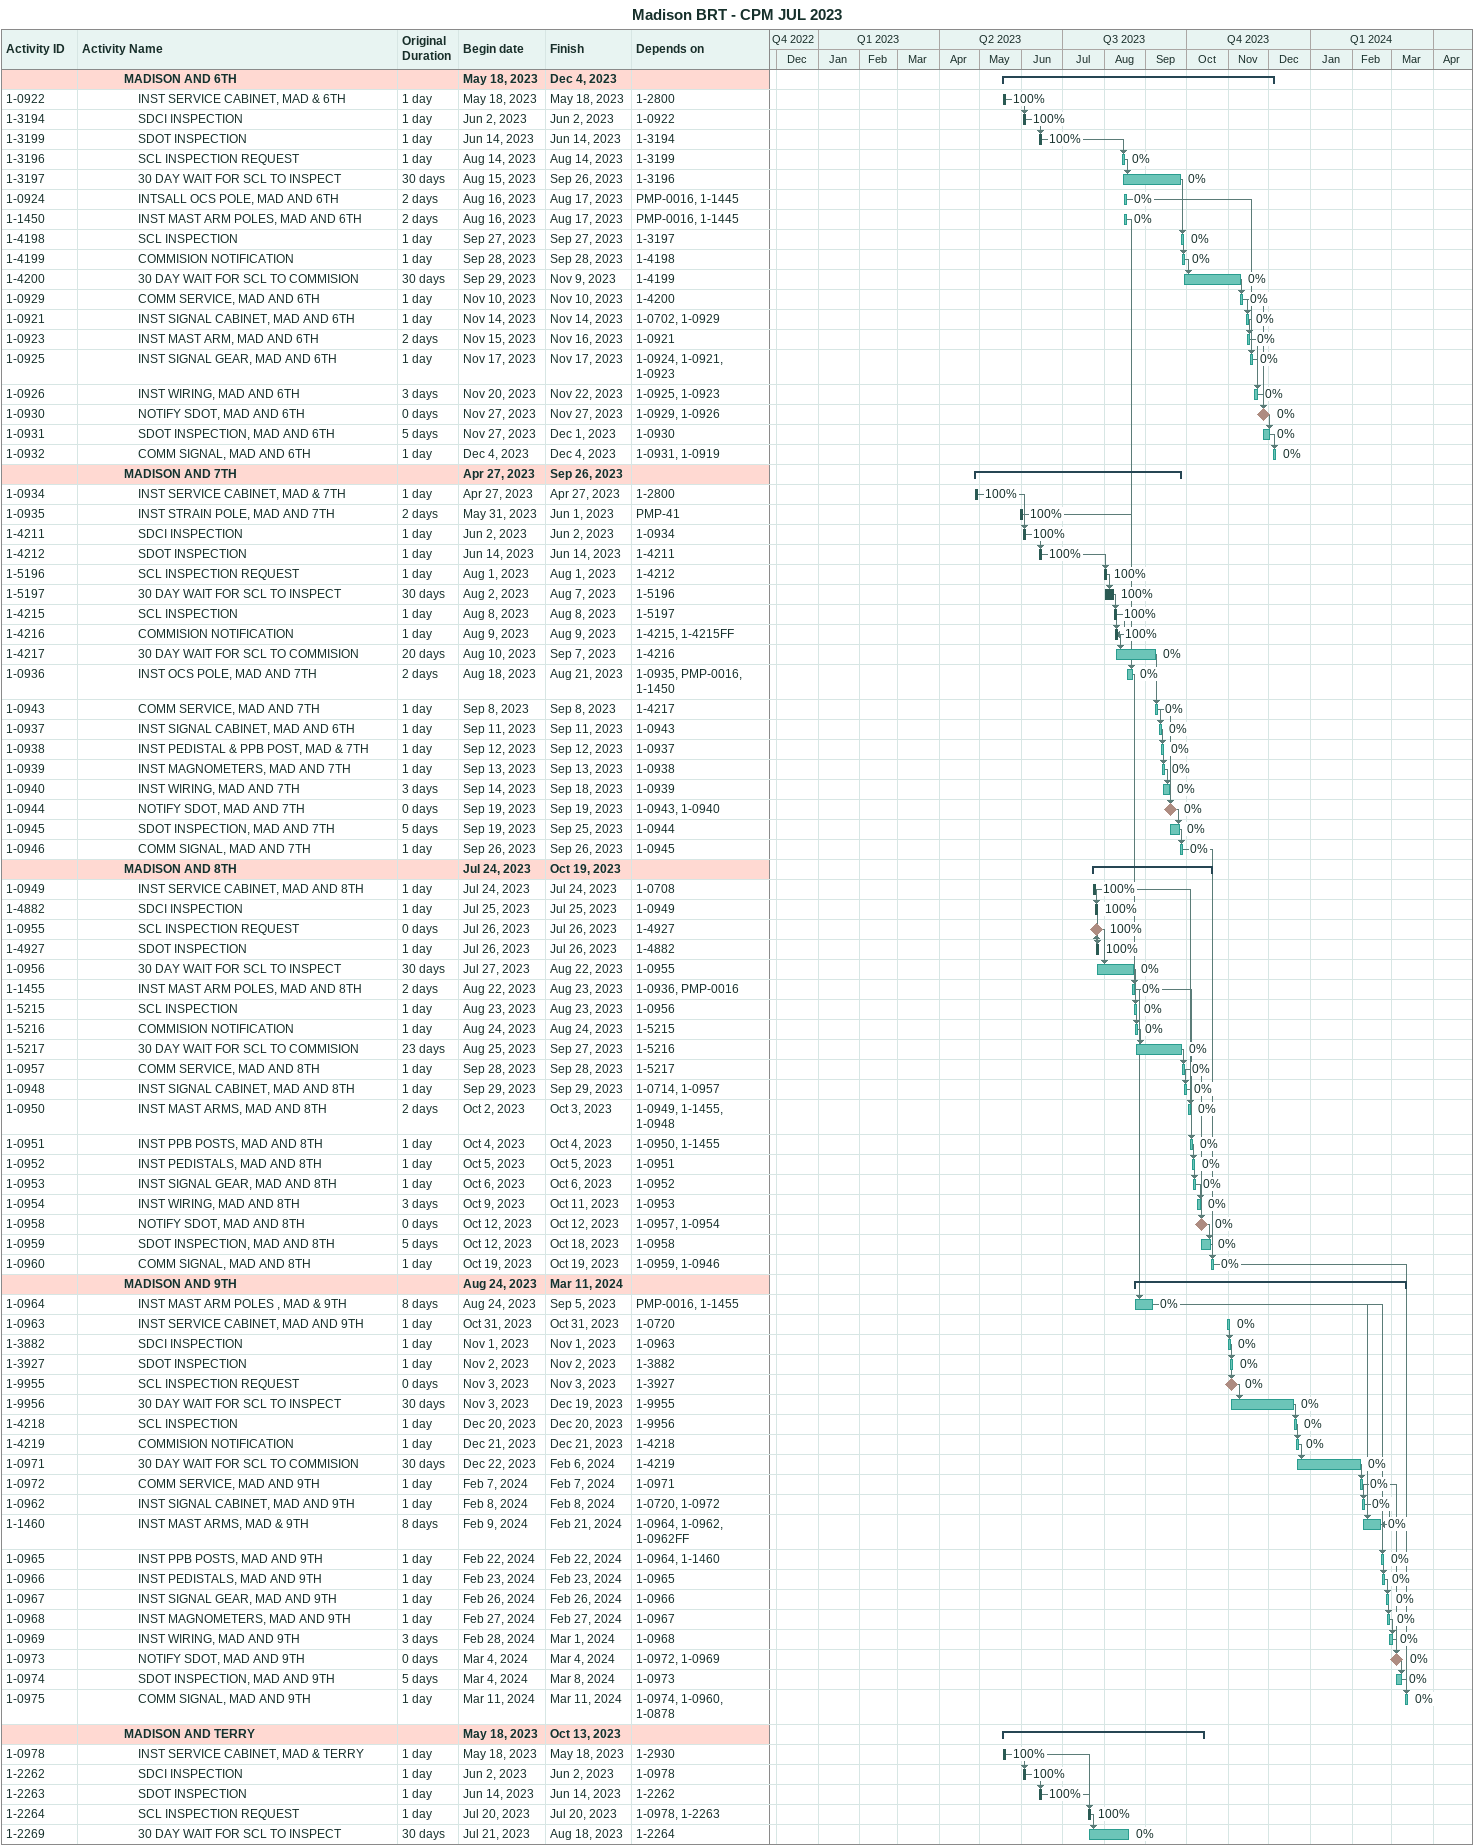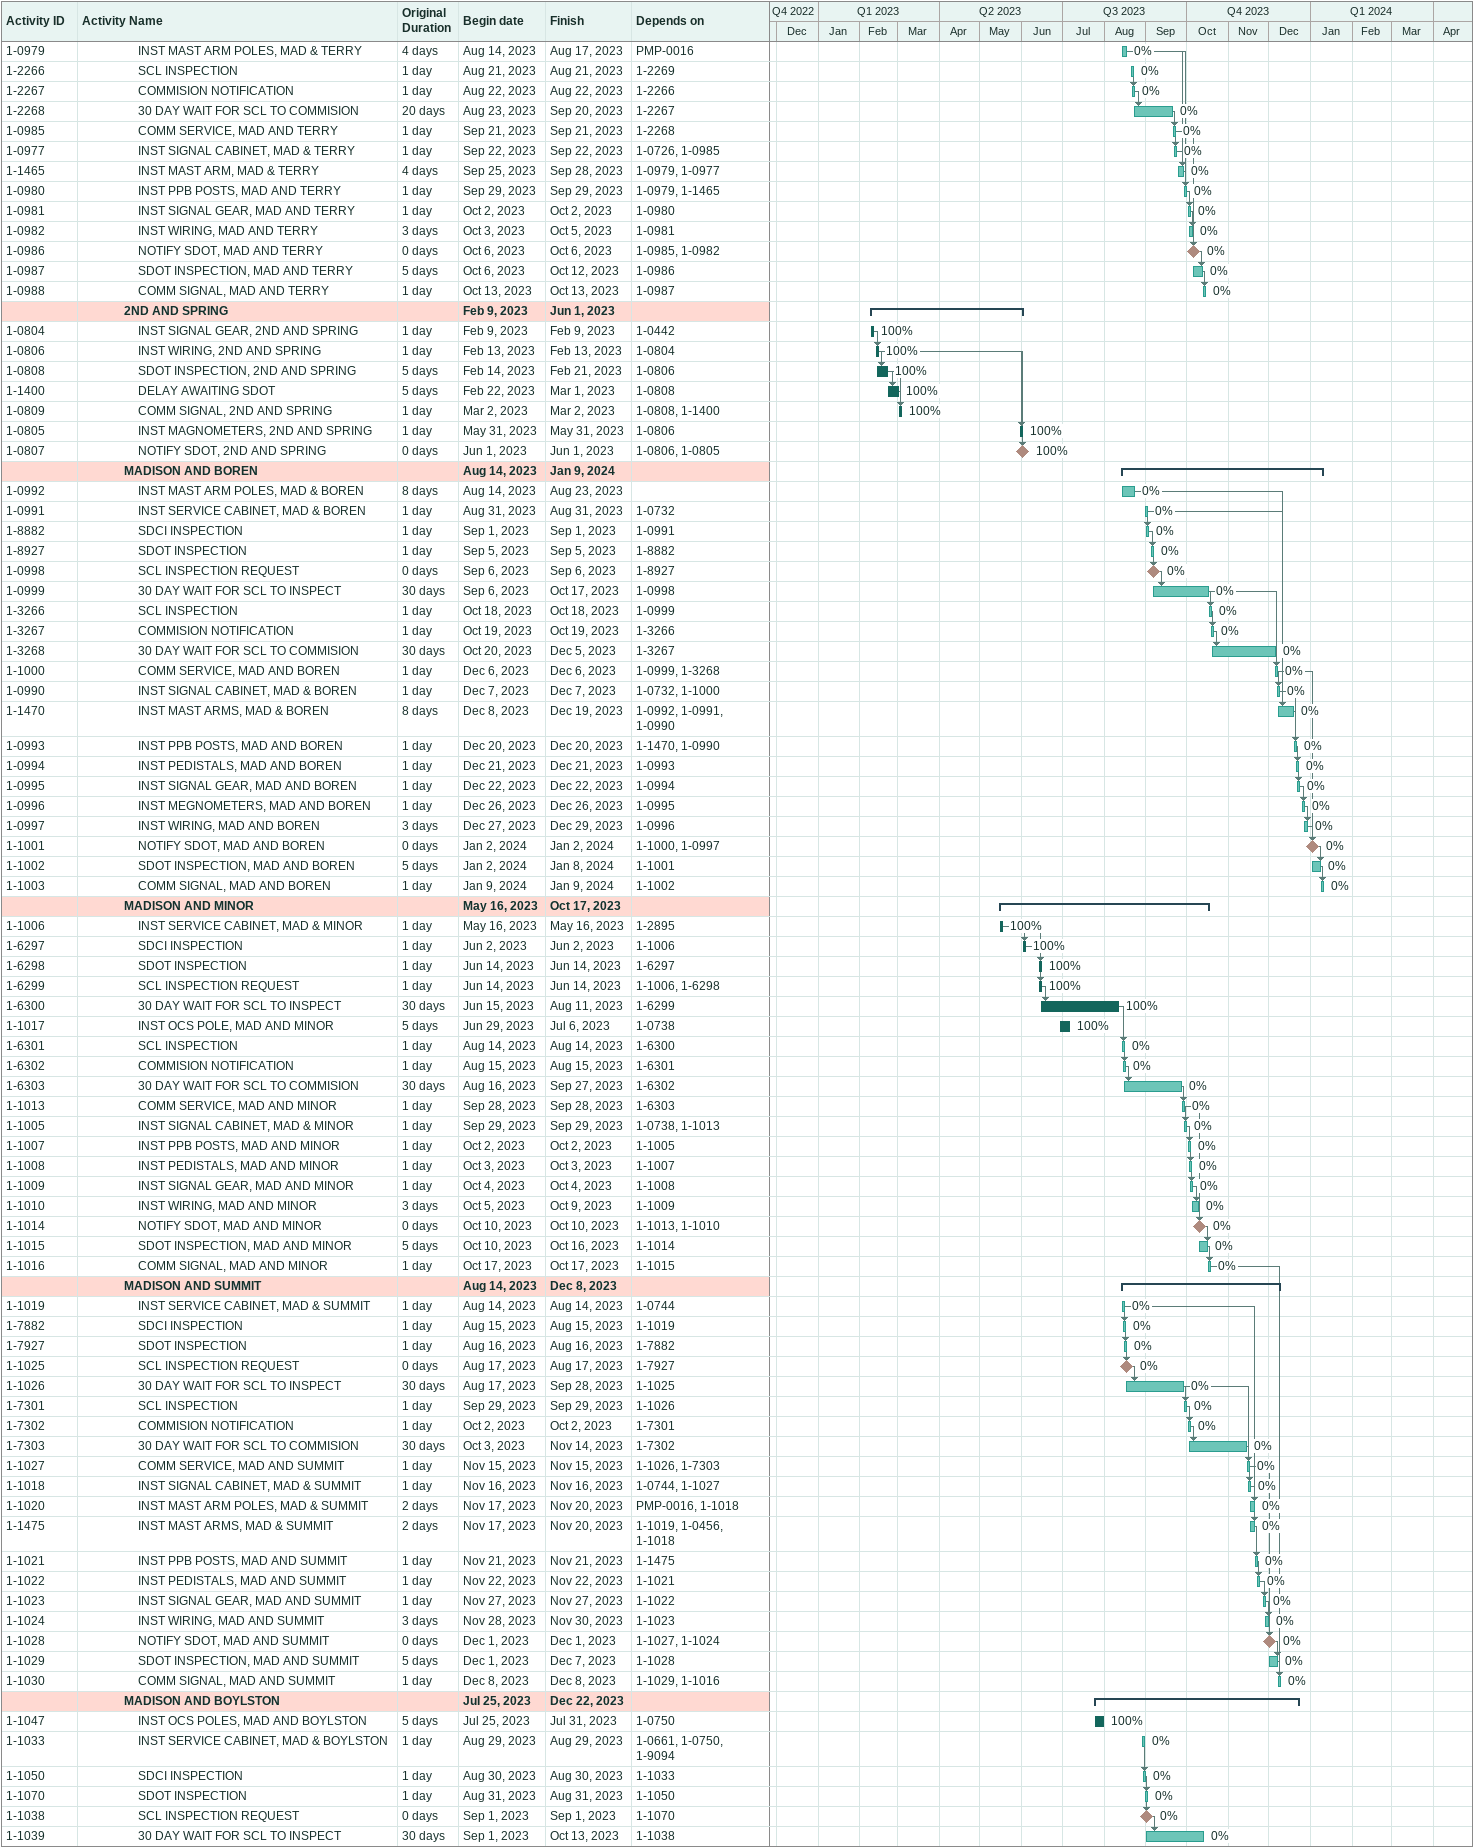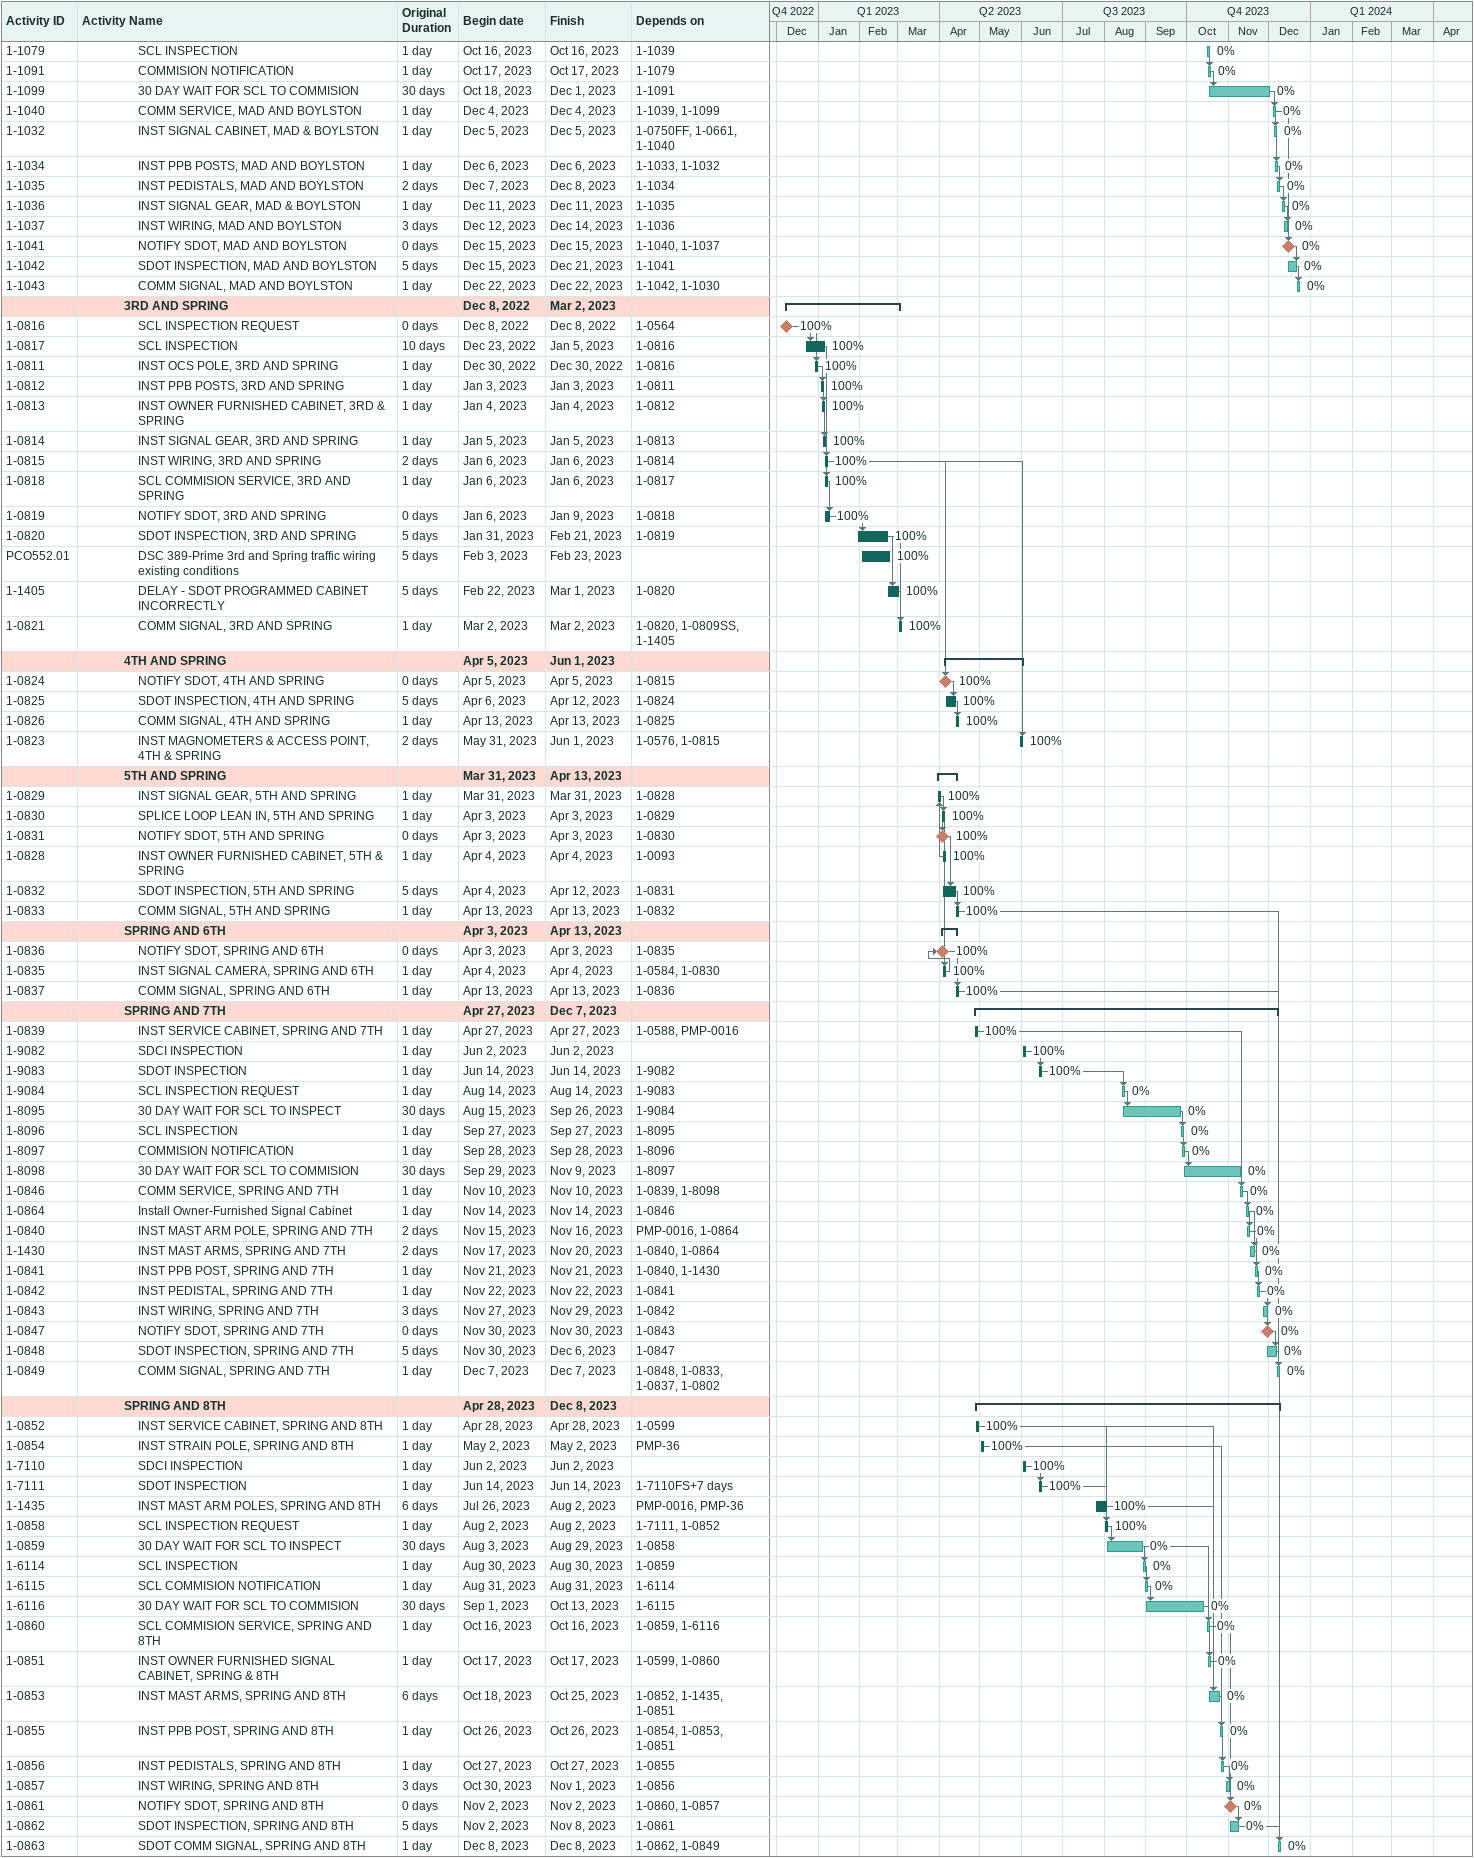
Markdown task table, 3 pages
Madison BRT - CPM JUL 2023

| ID | Level | Task | Original duration | Start | Finish | Predecessors | % complete |
|---|---|---|---|---|---|---|---|
|  | 4 | **MADISON AND 6TH** |  | 2023-05-18 | 2023-12-04 |  |  |
| 1-0922 | 5 | INST SERVICE CABINET, MAD & 6TH | 1d | 2023-05-18 | 2023-05-18 | 1-2800 | 100 |
| 1-3194 | 5 | SDCI INSPECTION | 1d | 2023-06-02 | 2023-06-02 | 1-0922 | 100 |
| 1-3199 | 5 | SDOT INSPECTION | 1d | 2023-06-14 | 2023-06-14 | 1-3194 | 100 |
| 1-3196 | 5 | SCL INSPECTION REQUEST | 1d | 2023-08-14 | 2023-08-14 | 1-3199 | 0 |
| 1-3197 | 5 | 30 DAY WAIT FOR SCL TO INSPECT | 30d | 2023-08-15 | 2023-09-26 | 1-3196 | 0 |
| 1-0924 | 5 | INTSALL OCS POLE, MAD AND 6TH | 2d | 2023-08-16 | 2023-08-17 | PMP-0016, 1-1445 | 0 |
| 1-1450 | 5 | INST MAST ARM POLES, MAD AND 6TH | 2d | 2023-08-16 | 2023-08-17 | PMP-0016, 1-1445 | 0 |
| 1-4198 | 5 | SCL INSPECTION | 1d | 2023-09-27 | 2023-09-27 | 1-3197 | 0 |
| 1-4199 | 5 | COMMISION NOTIFICATION | 1d | 2023-09-28 | 2023-09-28 | 1-4198 | 0 |
| 1-4200 | 5 | 30 DAY WAIT FOR SCL TO COMMISION | 30d | 2023-09-29 | 2023-11-09 | 1-4199 | 0 |
| 1-0929 | 5 | COMM SERVICE, MAD AND 6TH | 1d | 2023-11-10 | 2023-11-10 | 1-4200 | 0 |
| 1-0921 | 5 | INST SIGNAL CABINET, MAD AND 6TH | 1d | 2023-11-14 | 2023-11-14 | 1-0702, 1-0929 | 0 |
| 1-0923 | 5 | INST MAST ARM, MAD AND 6TH | 2d | 2023-11-15 | 2023-11-16 | 1-0921 | 0 |
| 1-0925 | 5 | INST SIGNAL GEAR, MAD AND 6TH | 1d | 2023-11-17 | 2023-11-17 | 1-0924, 1-0921, 1-0923 | 0 |
| 1-0926 | 5 | INST WIRING, MAD AND 6TH | 3d | 2023-11-20 | 2023-11-22 | 1-0925, 1-0923 | 0 |
| 1-0930 | 5 | NOTIFY SDOT, MAD AND 6TH | 0d | 2023-11-27 | 2023-11-27 | 1-0929, 1-0926 | 0 |
| 1-0931 | 5 | SDOT INSPECTION, MAD AND 6TH | 5d | 2023-11-27 | 2023-12-01 | 1-0930 | 0 |
| 1-0932 | 5 | COMM SIGNAL, MAD AND 6TH | 1d | 2023-12-04 | 2023-12-04 | 1-0931, 1-0919 | 0 |
|  | 4 | **MADISON AND 7TH** |  | 2023-04-27 | 2023-09-26 |  |  |
| 1-0934 | 5 | INST SERVICE CABINET, MAD & 7TH | 1d | 2023-04-27 | 2023-04-27 | 1-2800 | 100 |
| 1-0935 | 5 | INST STRAIN POLE, MAD AND 7TH | 2d | 2023-05-31 | 2023-06-01 | PMP-41 | 100 |
| 1-4211 | 5 | SDCI INSPECTION | 1d | 2023-06-02 | 2023-06-02 | 1-0934 | 100 |
| 1-4212 | 5 | SDOT INSPECTION | 1d | 2023-06-14 | 2023-06-14 | 1-4211 | 100 |
| 1-5196 | 5 | SCL INSPECTION REQUEST | 1d | 2023-08-01 | 2023-08-01 | 1-4212 | 100 |
| 1-5197 | 5 | 30 DAY WAIT FOR SCL TO INSPECT | 30d | 2023-08-02 | 2023-08-07 | 1-5196 | 100 |
| 1-4215 | 5 | SCL INSPECTION | 1d | 2023-08-08 | 2023-08-08 | 1-5197 | 100 |
| 1-4216 | 5 | COMMISION NOTIFICATION | 1d | 2023-08-09 | 2023-08-09 | 1-4215, 1-4215FF | 100 |
| 1-4217 | 5 | 30 DAY WAIT FOR SCL TO COMMISION | 20d | 2023-08-10 | 2023-09-07 | 1-4216 | 0 |
| 1-0936 | 5 | INST OCS POLE, MAD AND 7TH | 2d | 2023-08-18 | 2023-08-21 | 1-0935, PMP-0016, 1-1450 | 0 |
| 1-0943 | 5 | COMM SERVICE, MAD AND 7TH | 1d | 2023-09-08 | 2023-09-08 | 1-4217 | 0 |
| 1-0937 | 5 | INST SIGNAL CABINET, MAD AND 6TH | 1d | 2023-09-11 | 2023-09-11 | 1-0943 | 0 |
| 1-0938 | 5 | INST PEDISTAL & PPB POST, MAD & 7TH | 1d | 2023-09-12 | 2023-09-12 | 1-0937 | 0 |
| 1-0939 | 5 | INST MAGNOMETERS, MAD AND 7TH | 1d | 2023-09-13 | 2023-09-13 | 1-0938 | 0 |
| 1-0940 | 5 | INST WIRING, MAD AND 7TH | 3d | 2023-09-14 | 2023-09-18 | 1-0939 | 0 |
| 1-0944 | 5 | NOTIFY SDOT, MAD AND 7TH | 0d | 2023-09-19 | 2023-09-19 | 1-0943, 1-0940 | 0 |
| 1-0945 | 5 | SDOT INSPECTION, MAD AND 7TH | 5d | 2023-09-19 | 2023-09-25 | 1-0944 | 0 |
| 1-0946 | 5 | COMM SIGNAL, MAD AND 7TH | 1d | 2023-09-26 | 2023-09-26 | 1-0945 | 0 |
|  | 4 | **MADISON AND 8TH** |  | 2023-07-24 | 2023-10-19 |  |  |
| 1-0949 | 5 | INST SERVICE CABINET, MAD AND 8TH | 1d | 2023-07-24 | 2023-07-24 | 1-0708 | 100 |
| 1-4882 | 5 | SDCI INSPECTION | 1d | 2023-07-25 | 2023-07-25 | 1-0949 | 100 |
| 1-0955 | 5 | SCL INSPECTION REQUEST | 0d | 2023-07-26 | 2023-07-26 | 1-4927 | 100 |
| 1-4927 | 5 | SDOT INSPECTION | 1d | 2023-07-26 | 2023-07-26 | 1-4882 | 100 |
| 1-0956 | 5 | 30 DAY WAIT FOR SCL TO INSPECT | 30d | 2023-07-27 | 2023-08-22 | 1-0955 | 0 |
| 1-1455 | 5 | INST MAST ARM POLES, MAD AND 8TH | 2d | 2023-08-22 | 2023-08-23 | 1-0936, PMP-0016 | 0 |
| 1-5215 | 5 | SCL INSPECTION | 1d | 2023-08-23 | 2023-08-23 | 1-0956 | 0 |
| 1-5216 | 5 | COMMISION NOTIFICATION | 1d | 2023-08-24 | 2023-08-24 | 1-5215 | 0 |
| 1-5217 | 5 | 30 DAY WAIT FOR SCL TO COMMISION | 23d | 2023-08-25 | 2023-09-27 | 1-5216 | 0 |
| 1-0957 | 5 | COMM SERVICE, MAD AND 8TH | 1d | 2023-09-28 | 2023-09-28 | 1-5217 | 0 |
| 1-0948 | 5 | INST SIGNAL CABINET, MAD AND 8TH | 1d | 2023-09-29 | 2023-09-29 | 1-0714, 1-0957 | 0 |
| 1-0950 | 5 | INST MAST ARMS, MAD AND 8TH | 2d | 2023-10-02 | 2023-10-03 | 1-0949, 1-1455, 1-0948 | 0 |
| 1-0951 | 5 | INST PPB POSTS, MAD AND 8TH | 1d | 2023-10-04 | 2023-10-04 | 1-0950, 1-1455 | 0 |
| 1-0952 | 5 | INST PEDISTALS, MAD AND 8TH | 1d | 2023-10-05 | 2023-10-05 | 1-0951 | 0 |
| 1-0953 | 5 | INST SIGNAL GEAR, MAD AND 8TH | 1d | 2023-10-06 | 2023-10-06 | 1-0952 | 0 |
| 1-0954 | 5 | INST WIRING, MAD AND 8TH | 3d | 2023-10-09 | 2023-10-11 | 1-0953 | 0 |
| 1-0958 | 5 | NOTIFY SDOT, MAD AND 8TH | 0d | 2023-10-12 | 2023-10-12 | 1-0957, 1-0954 | 0 |
| 1-0959 | 5 | SDOT INSPECTION, MAD AND 8TH | 5d | 2023-10-12 | 2023-10-18 | 1-0958 | 0 |
| 1-0960 | 5 | COMM SIGNAL, MAD AND 8TH | 1d | 2023-10-19 | 2023-10-19 | 1-0959, 1-0946 | 0 |
|  | 4 | **MADISON AND 9TH** |  | 2023-08-24 | 2024-03-11 |  |  |
| 1-0964 | 5 | INST MAST ARM POLES , MAD & 9TH | 8d | 2023-08-24 | 2023-09-05 | PMP-0016, 1-1455 | 0 |
| 1-0963 | 5 | INST SERVICE CABINET, MAD AND 9TH | 1d | 2023-10-31 | 2023-10-31 | 1-0720 | 0 |
| 1-3882 | 5 | SDCI INSPECTION | 1d | 2023-11-01 | 2023-11-01 | 1-0963 | 0 |
| 1-3927 | 5 | SDOT INSPECTION | 1d | 2023-11-02 | 2023-11-02 | 1-3882 | 0 |
| 1-9955 | 5 | SCL INSPECTION REQUEST | 0d | 2023-11-03 | 2023-11-03 | 1-3927 | 0 |
| 1-9956 | 5 | 30 DAY WAIT FOR SCL TO INSPECT | 30d | 2023-11-03 | 2023-12-19 | 1-9955 | 0 |
| 1-4218 | 5 | SCL INSPECTION | 1d | 2023-12-20 | 2023-12-20 | 1-9956 | 0 |
| 1-4219 | 5 | COMMISION NOTIFICATION | 1d | 2023-12-21 | 2023-12-21 | 1-4218 | 0 |
| 1-0971 | 5 | 30 DAY WAIT FOR SCL TO COMMISION | 30d | 2023-12-22 | 2024-02-06 | 1-4219 | 0 |
| 1-0972 | 5 | COMM SERVICE, MAD AND 9TH | 1d | 2024-02-07 | 2024-02-07 | 1-0971 | 0 |
| 1-0962 | 5 | INST SIGNAL CABINET, MAD AND 9TH | 1d | 2024-02-08 | 2024-02-08 | 1-0720, 1-0972 | 0 |
| 1-1460 | 5 | INST MAST ARMS, MAD & 9TH | 8d | 2024-02-09 | 2024-02-21 | 1-0964, 1-0962, 1-0962FF | 0 |
| 1-0965 | 5 | INST PPB POSTS, MAD AND 9TH | 1d | 2024-02-22 | 2024-02-22 | 1-0964, 1-1460 | 0 |
| 1-0966 | 5 | INST PEDISTALS, MAD AND 9TH | 1d | 2024-02-23 | 2024-02-23 | 1-0965 | 0 |
| 1-0967 | 5 | INST SIGNAL GEAR, MAD AND 9TH | 1d | 2024-02-26 | 2024-02-26 | 1-0966 | 0 |
| 1-0968 | 5 | INST MAGNOMETERS, MAD AND 9TH | 1d | 2024-02-27 | 2024-02-27 | 1-0967 | 0 |
| 1-0969 | 5 | INST WIRING, MAD AND 9TH | 3d | 2024-02-28 | 2024-03-01 | 1-0968 | 0 |
| 1-0973 | 5 | NOTIFY SDOT, MAD AND 9TH | 0d | 2024-03-04 | 2024-03-04 | 1-0972, 1-0969 | 0 |
| 1-0974 | 5 | SDOT INSPECTION, MAD AND 9TH | 5d | 2024-03-04 | 2024-03-08 | 1-0973 | 0 |
| 1-0975 | 5 | COMM SIGNAL, MAD AND 9TH | 1d | 2024-03-11 | 2024-03-11 | 1-0974, 1-0960, 1-0878 | 0 |
|  | 4 | **MADISON AND TERRY** |  | 2023-05-18 | 2023-10-13 |  |  |
| 1-0978 | 5 | INST SERVICE CABINET, MAD & TERRY | 1d | 2023-05-18 | 2023-05-18 | 1-2930 | 100 |
| 1-2262 | 5 | SDCI INSPECTION | 1d | 2023-06-02 | 2023-06-02 | 1-0978 | 100 |
| 1-2263 | 5 | SDOT INSPECTION | 1d | 2023-06-14 | 2023-06-14 | 1-2262 | 100 |
| 1-2264 | 5 | SCL INSPECTION REQUEST | 1d | 2023-07-20 | 2023-07-20 | 1-0978, 1-2263 | 100 |
| 1-2269 | 5 | 30 DAY WAIT FOR SCL TO INSPECT | 30d | 2023-07-21 | 2023-08-18 | 1-2264 | 0 |
| 1-0979 | 5 | INST MAST ARM POLES, MAD & TERRY | 4d | 2023-08-14 | 2023-08-17 | PMP-0016 | 0 |
| 1-2266 | 5 | SCL INSPECTION | 1d | 2023-08-21 | 2023-08-21 | 1-2269 | 0 |
| 1-2267 | 5 | COMMISION NOTIFICATION | 1d | 2023-08-22 | 2023-08-22 | 1-2266 | 0 |
| 1-2268 | 5 | 30 DAY WAIT FOR SCL TO COMMISION | 20d | 2023-08-23 | 2023-09-20 | 1-2267 | 0 |
| 1-0985 | 5 | COMM SERVICE, MAD AND TERRY | 1d | 2023-09-21 | 2023-09-21 | 1-2268 | 0 |
| 1-0977 | 5 | INST SIGNAL CABINET, MAD & TERRY | 1d | 2023-09-22 | 2023-09-22 | 1-0726, 1-0985 | 0 |
| 1-1465 | 5 | INST MAST ARM, MAD & TERRY | 4d | 2023-09-25 | 2023-09-28 | 1-0979, 1-0977 | 0 |
| 1-0980 | 5 | INST PPB POSTS, MAD AND TERRY | 1d | 2023-09-29 | 2023-09-29 | 1-0979, 1-1465 | 0 |
| 1-0981 | 5 | INST SIGNAL GEAR, MAD AND TERRY | 1d | 2023-10-02 | 2023-10-02 | 1-0980 | 0 |
| 1-0982 | 5 | INST WIRING, MAD AND TERRY | 3d | 2023-10-03 | 2023-10-05 | 1-0981 | 0 |
| 1-0986 | 5 | NOTIFY SDOT, MAD AND TERRY | 0d | 2023-10-06 | 2023-10-06 | 1-0985, 1-0982 | 0 |
| 1-0987 | 5 | SDOT INSPECTION, MAD AND TERRY | 5d | 2023-10-06 | 2023-10-12 | 1-0986 | 0 |
| 1-0988 | 5 | COMM SIGNAL, MAD AND TERRY | 1d | 2023-10-13 | 2023-10-13 | 1-0987 | 0 |
|  | 4 | **2ND AND SPRING** |  | 2023-02-09 | 2023-06-01 |  |  |
| 1-0804 | 5 | INST SIGNAL GEAR, 2ND AND SPRING | 1d | 2023-02-09 | 2023-02-09 | 1-0442 | 100 |
| 1-0806 | 5 | INST WIRING, 2ND AND SPRING | 1d | 2023-02-13 | 2023-02-13 | 1-0804 | 100 |
| 1-0808 | 5 | SDOT INSPECTION, 2ND AND SPRING | 5d | 2023-02-14 | 2023-02-21 | 1-0806 | 100 |
| 1-1400 | 5 | DELAY AWAITING SDOT | 5d | 2023-02-22 | 2023-03-01 | 1-0808 | 100 |
| 1-0809 | 5 | COMM SIGNAL, 2ND AND SPRING | 1d | 2023-03-02 | 2023-03-02 | 1-0808, 1-1400 | 100 |
| 1-0805 | 5 | INST MAGNOMETERS, 2ND AND SPRING | 1d | 2023-05-31 | 2023-05-31 | 1-0806 | 100 |
| 1-0807 | 5 | NOTIFY SDOT, 2ND AND SPRING | 0d | 2023-06-01 | 2023-06-01 | 1-0806, 1-0805 | 100 |
|  | 4 | **MADISON AND BOREN** |  | 2023-08-14 | 2024-01-09 |  |  |
| 1-0992 | 5 | INST MAST ARM POLES, MAD & BOREN | 8d | 2023-08-14 | 2023-08-23 |  | 0 |
| 1-0991 | 5 | INST SERVICE CABINET, MAD & BOREN | 1d | 2023-08-31 | 2023-08-31 | 1-0732 | 0 |
| 1-8882 | 5 | SDCI INSPECTION | 1d | 2023-09-01 | 2023-09-01 | 1-0991 | 0 |
| 1-8927 | 5 | SDOT INSPECTION | 1d | 2023-09-05 | 2023-09-05 | 1-8882 | 0 |
| 1-0998 | 5 | SCL INSPECTION REQUEST | 0d | 2023-09-06 | 2023-09-06 | 1-8927 | 0 |
| 1-0999 | 5 | 30 DAY WAIT FOR SCL TO INSPECT | 30d | 2023-09-06 | 2023-10-17 | 1-0998 | 0 |
| 1-3266 | 5 | SCL INSPECTION | 1d | 2023-10-18 | 2023-10-18 | 1-0999 | 0 |
| 1-3267 | 5 | COMMISION NOTIFICATION | 1d | 2023-10-19 | 2023-10-19 | 1-3266 | 0 |
| 1-3268 | 5 | 30 DAY WAIT FOR SCL TO COMMISION | 30d | 2023-10-20 | 2023-12-05 | 1-3267 | 0 |
| 1-1000 | 5 | COMM SERVICE, MAD AND BOREN | 1d | 2023-12-06 | 2023-12-06 | 1-0999, 1-3268 | 0 |
| 1-0990 | 5 | INST SIGNAL CABINET, MAD & BOREN | 1d | 2023-12-07 | 2023-12-07 | 1-0732, 1-1000 | 0 |
| 1-1470 | 5 | INST MAST ARMS, MAD & BOREN | 8d | 2023-12-08 | 2023-12-19 | 1-0992, 1-0991, 1-0990 | 0 |
| 1-0993 | 5 | INST PPB POSTS, MAD AND BOREN | 1d | 2023-12-20 | 2023-12-20 | 1-1470, 1-0990 | 0 |
| 1-0994 | 5 | INST PEDISTALS, MAD AND BOREN | 1d | 2023-12-21 | 2023-12-21 | 1-0993 | 0 |
| 1-0995 | 5 | INST SIGNAL GEAR, MAD AND BOREN | 1d | 2023-12-22 | 2023-12-22 | 1-0994 | 0 |
| 1-0996 | 5 | INST MEGNOMETERS, MAD AND BOREN | 1d | 2023-12-26 | 2023-12-26 | 1-0995 | 0 |
| 1-0997 | 5 | INST WIRING, MAD AND BOREN | 3d | 2023-12-27 | 2023-12-29 | 1-0996 | 0 |
| 1-1001 | 5 | NOTIFY SDOT, MAD AND BOREN | 0d | 2024-01-02 | 2024-01-02 | 1-1000, 1-0997 | 0 |
| 1-1002 | 5 | SDOT INSPECTION, MAD AND BOREN | 5d | 2024-01-02 | 2024-01-08 | 1-1001 | 0 |
| 1-1003 | 5 | COMM SIGNAL, MAD AND BOREN | 1d | 2024-01-09 | 2024-01-09 | 1-1002 | 0 |
|  | 4 | **MADISON AND MINOR** |  | 2023-05-16 | 2023-10-17 |  |  |
| 1-1006 | 5 | INST SERVICE CABINET, MAD & MINOR | 1d | 2023-05-16 | 2023-05-16 | 1-2895 | 100 |
| 1-6297 | 5 | SDCI INSPECTION | 1d | 2023-06-02 | 2023-06-02 | 1-1006 | 100 |
| 1-6298 | 5 | SDOT INSPECTION | 1d | 2023-06-14 | 2023-06-14 | 1-6297 | 100 |
| 1-6299 | 5 | SCL INSPECTION REQUEST | 1d | 2023-06-14 | 2023-06-14 | 1-1006, 1-6298 | 100 |
| 1-6300 | 5 | 30 DAY WAIT FOR SCL TO INSPECT | 30d | 2023-06-15 | 2023-08-11 | 1-6299 | 100 |
| 1-1017 | 5 | INST OCS POLE, MAD AND MINOR | 5d | 2023-06-29 | 2023-07-06 | 1-0738 | 100 |
| 1-6301 | 5 | SCL INSPECTION | 1d | 2023-08-14 | 2023-08-14 | 1-6300 | 0 |
| 1-6302 | 5 | COMMISION NOTIFICATION | 1d | 2023-08-15 | 2023-08-15 | 1-6301 | 0 |
| 1-6303 | 5 | 30 DAY WAIT FOR SCL TO COMMISION | 30d | 2023-08-16 | 2023-09-27 | 1-6302 | 0 |
| 1-1013 | 5 | COMM SERVICE, MAD AND MINOR | 1d | 2023-09-28 | 2023-09-28 | 1-6303 | 0 |
| 1-1005 | 5 | INST SIGNAL CABINET, MAD & MINOR | 1d | 2023-09-29 | 2023-09-29 | 1-0738, 1-1013 | 0 |
| 1-1007 | 5 | INST PPB POSTS, MAD AND MINOR | 1d | 2023-10-02 | 2023-10-02 | 1-1005 | 0 |
| 1-1008 | 5 | INST PEDISTALS, MAD AND MINOR | 1d | 2023-10-03 | 2023-10-03 | 1-1007 | 0 |
| 1-1009 | 5 | INST SIGNAL GEAR, MAD AND MINOR | 1d | 2023-10-04 | 2023-10-04 | 1-1008 | 0 |
| 1-1010 | 5 | INST WIRING, MAD AND MINOR | 3d | 2023-10-05 | 2023-10-09 | 1-1009 | 0 |
| 1-1014 | 5 | NOTIFY SDOT, MAD AND MINOR | 0d | 2023-10-10 | 2023-10-10 | 1-1013, 1-1010 | 0 |
| 1-1015 | 5 | SDOT INSPECTION, MAD AND MINOR | 5d | 2023-10-10 | 2023-10-16 | 1-1014 | 0 |
| 1-1016 | 5 | COMM SIGNAL, MAD AND MINOR | 1d | 2023-10-17 | 2023-10-17 | 1-1015 | 0 |
|  | 4 | **MADISON AND SUMMIT** |  | 2023-08-14 | 2023-12-08 |  |  |
| 1-1019 | 5 | INST SERVICE CABINET, MAD & SUMMIT | 1d | 2023-08-14 | 2023-08-14 | 1-0744 | 0 |
| 1-7882 | 5 | SDCI INSPECTION | 1d | 2023-08-15 | 2023-08-15 | 1-1019 | 0 |
| 1-7927 | 5 | SDOT INSPECTION | 1d | 2023-08-16 | 2023-08-16 | 1-7882 | 0 |
| 1-1025 | 5 | SCL INSPECTION REQUEST | 0d | 2023-08-17 | 2023-08-17 | 1-7927 | 0 |
| 1-1026 | 5 | 30 DAY WAIT FOR SCL TO INSPECT | 30d | 2023-08-17 | 2023-09-28 | 1-1025 | 0 |
| 1-7301 | 5 | SCL INSPECTION | 1d | 2023-09-29 | 2023-09-29 | 1-1026 | 0 |
| 1-7302 | 5 | COMMISION NOTIFICATION | 1d | 2023-10-02 | 2023-10-02 | 1-7301 | 0 |
| 1-7303 | 5 | 30 DAY WAIT FOR SCL TO COMMISION | 30d | 2023-10-03 | 2023-11-14 | 1-7302 | 0 |
| 1-1027 | 5 | COMM SERVICE, MAD AND SUMMIT | 1d | 2023-11-15 | 2023-11-15 | 1-1026, 1-7303 | 0 |
| 1-1018 | 5 | INST SIGNAL CABINET, MAD & SUMMIT | 1d | 2023-11-16 | 2023-11-16 | 1-0744, 1-1027 | 0 |
| 1-1020 | 5 | INST MAST ARM POLES, MAD & SUMMIT | 2d | 2023-11-17 | 2023-11-20 | PMP-0016, 1-1018 | 0 |
| 1-1475 | 5 | INST MAST ARMS, MAD & SUMMIT | 2d | 2023-11-17 | 2023-11-20 | 1-1019, 1-0456, 1-1018 | 0 |
| 1-1021 | 5 | INST PPB POSTS, MAD AND SUMMIT | 1d | 2023-11-21 | 2023-11-21 | 1-1475 | 0 |
| 1-1022 | 5 | INST PEDISTALS, MAD AND SUMMIT | 1d | 2023-11-22 | 2023-11-22 | 1-1021 | 0 |
| 1-1023 | 5 | INST SIGNAL GEAR, MAD AND SUMMIT | 1d | 2023-11-27 | 2023-11-27 | 1-1022 | 0 |
| 1-1024 | 5 | INST WIRING, MAD AND SUMMIT | 3d | 2023-11-28 | 2023-11-30 | 1-1023 | 0 |
| 1-1028 | 5 | NOTIFY SDOT, MAD AND SUMMIT | 0d | 2023-12-01 | 2023-12-01 | 1-1027, 1-1024 | 0 |
| 1-1029 | 5 | SDOT INSPECTION, MAD AND SUMMIT | 5d | 2023-12-01 | 2023-12-07 | 1-1028 | 0 |
| 1-1030 | 5 | COMM SIGNAL, MAD AND SUMMIT | 1d | 2023-12-08 | 2023-12-08 | 1-1029, 1-1016 | 0 |
|  | 4 | **MADISON AND BOYLSTON** |  | 2023-07-25 | 2023-12-22 |  |  |
| 1-1047 | 5 | INST OCS POLES, MAD AND BOYLSTON | 5d | 2023-07-25 | 2023-07-31 | 1-0750 | 100 |
| 1-1033 | 5 | INST SERVICE CABINET, MAD & BOYLSTON | 1d | 2023-08-29 | 2023-08-29 | 1-0661, 1-0750, 1-9094 | 0 |
| 1-1050 | 5 | SDCI INSPECTION | 1d | 2023-08-30 | 2023-08-30 | 1-1033 | 0 |
| 1-1070 | 5 | SDOT INSPECTION | 1d | 2023-08-31 | 2023-08-31 | 1-1050 | 0 |
| 1-1038 | 5 | SCL INSPECTION REQUEST | 0d | 2023-09-01 | 2023-09-01 | 1-1070 | 0 |
| 1-1039 | 5 | 30 DAY WAIT FOR SCL TO INSPECT | 30d | 2023-09-01 | 2023-10-13 | 1-1038 | 0 |
| 1-1079 | 5 | SCL INSPECTION | 1d | 2023-10-16 | 2023-10-16 | 1-1039 | 0 |
| 1-1091 | 5 | COMMISION NOTIFICATION | 1d | 2023-10-17 | 2023-10-17 | 1-1079 | 0 |
| 1-1099 | 5 | 30 DAY WAIT FOR SCL TO COMMISION | 30d | 2023-10-18 | 2023-12-01 | 1-1091 | 0 |
| 1-1040 | 5 | COMM SERVICE, MAD AND BOYLSTON | 1d | 2023-12-04 | 2023-12-04 | 1-1039, 1-1099 | 0 |
| 1-1032 | 5 | INST SIGNAL CABINET, MAD & BOYLSTON | 1d | 2023-12-05 | 2023-12-05 | 1-0750FF, 1-0661, 1-1040 | 0 |
| 1-1034 | 5 | INST PPB POSTS, MAD AND BOYLSTON | 1d | 2023-12-06 | 2023-12-06 | 1-1033, 1-1032 | 0 |
| 1-1035 | 5 | INST PEDISTALS, MAD AND BOYLSTON | 2d | 2023-12-07 | 2023-12-08 | 1-1034 | 0 |
| 1-1036 | 5 | INST SIGNAL GEAR, MAD & BOYLSTON | 1d | 2023-12-11 | 2023-12-11 | 1-1035 | 0 |
| 1-1037 | 5 | INST WIRING, MAD AND BOYLSTON | 3d | 2023-12-12 | 2023-12-14 | 1-1036 | 0 |
| 1-1041 | 5 | NOTIFY SDOT, MAD AND BOYLSTON | 0d | 2023-12-15 | 2023-12-15 | 1-1040, 1-1037 | 0 |
| 1-1042 | 5 | SDOT INSPECTION, MAD AND BOYLSTON | 5d | 2023-12-15 | 2023-12-21 | 1-1041 | 0 |
| 1-1043 | 5 | COMM SIGNAL, MAD AND BOYLSTON | 1d | 2023-12-22 | 2023-12-22 | 1-1042, 1-1030 | 0 |
|  | 4 | **3RD AND SPRING** |  | 2022-12-08 | 2023-03-02 |  |  |
| 1-0816 | 5 | SCL INSPECTION REQUEST | 0d | 2022-12-08 | 2022-12-08 | 1-0564 | 100 |
| 1-0817 | 5 | SCL INSPECTION | 10d | 2022-12-23 | 2023-01-05 | 1-0816 | 100 |
| 1-0811 | 5 | INST OCS POLE, 3RD AND SPRING | 1d | 2022-12-30 | 2022-12-30 | 1-0816 | 100 |
| 1-0812 | 5 | INST PPB POSTS, 3RD AND SPRING | 1d | 2023-01-03 | 2023-01-03 | 1-0811 | 100 |
| 1-0813 | 5 | INST OWNER FURNISHED CABINET, 3RD & SPRING | 1d | 2023-01-04 | 2023-01-04 | 1-0812 | 100 |
| 1-0814 | 5 | INST SIGNAL GEAR, 3RD AND SPRING | 1d | 2023-01-05 | 2023-01-05 | 1-0813 | 100 |
| 1-0815 | 5 | INST WIRING, 3RD AND SPRING | 2d | 2023-01-06 | 2023-01-06 | 1-0814 | 100 |
| 1-0818 | 5 | SCL COMMISION SERVICE, 3RD AND SPRING | 1d | 2023-01-06 | 2023-01-06 | 1-0817 | 100 |
| 1-0819 | 5 | NOTIFY SDOT, 3RD AND SPRING | 0d | 2023-01-06 | 2023-01-09 | 1-0818 | 100 |
| 1-0820 | 5 | SDOT INSPECTION, 3RD AND SPRING | 5d | 2023-01-31 | 2023-02-21 | 1-0819 | 100 |
| PCO552.01 | 5 | DSC 389-Prime 3rd and Spring traffic wiring existing conditions | 5d | 2023-02-03 | 2023-02-23 |  | 100 |
| 1-1405 | 5 | DELAY - SDOT PROGRAMMED CABINET INCORRECTLY | 5d | 2023-02-22 | 2023-03-01 | 1-0820 | 100 |
| 1-0821 | 5 | COMM SIGNAL, 3RD AND SPRING | 1d | 2023-03-02 | 2023-03-02 | 1-0820, 1-0809SS, 1-1405 | 100 |
|  | 4 | **4TH AND SPRING** |  | 2023-04-05 | 2023-06-01 |  |  |
| 1-0824 | 5 | NOTIFY SDOT, 4TH AND SPRING | 0d | 2023-04-05 | 2023-04-05 | 1-0815 | 100 |
| 1-0825 | 5 | SDOT INSPECTION, 4TH AND SPRING | 5d | 2023-04-06 | 2023-04-12 | 1-0824 | 100 |
| 1-0826 | 5 | COMM SIGNAL, 4TH AND SPRING | 1d | 2023-04-13 | 2023-04-13 | 1-0825 | 100 |
| 1-0823 | 5 | INST MAGNOMETERS & ACCESS POINT, 4TH & SPRING | 2d | 2023-05-31 | 2023-06-01 | 1-0576, 1-0815 | 100 |
|  | 4 | **5TH AND SPRING** |  | 2023-03-31 | 2023-04-13 |  |  |
| 1-0829 | 5 | INST SIGNAL GEAR, 5TH AND SPRING | 1d | 2023-03-31 | 2023-03-31 | 1-0828 | 100 |
| 1-0830 | 5 | SPLICE LOOP LEAN IN, 5TH AND SPRING | 1d | 2023-04-03 | 2023-04-03 | 1-0829 | 100 |
| 1-0831 | 5 | NOTIFY SDOT, 5TH AND SPRING | 0d | 2023-04-03 | 2023-04-03 | 1-0830 | 100 |
| 1-0828 | 5 | INST OWNER FURNISHED CABINET, 5TH & SPRING | 1d | 2023-04-04 | 2023-04-04 | 1-0093 | 100 |
| 1-0832 | 5 | SDOT INSPECTION, 5TH AND SPRING | 5d | 2023-04-04 | 2023-04-12 | 1-0831 | 100 |
| 1-0833 | 5 | COMM SIGNAL, 5TH AND SPRING | 1d | 2023-04-13 | 2023-04-13 | 1-0832 | 100 |
|  | 4 | **SPRING AND 6TH** |  | 2023-04-03 | 2023-04-13 |  |  |
| 1-0836 | 5 | NOTIFY SDOT, SPRING AND 6TH | 0d | 2023-04-03 | 2023-04-03 | 1-0835 | 100 |
| 1-0835 | 5 | INST SIGNAL CAMERA, SPRING AND 6TH | 1d | 2023-04-04 | 2023-04-04 | 1-0584, 1-0830 | 100 |
| 1-0837 | 5 | COMM SIGNAL, SPRING AND 6TH | 1d | 2023-04-13 | 2023-04-13 | 1-0836 | 100 |
|  | 4 | **SPRING AND 7TH** |  | 2023-04-27 | 2023-12-07 |  |  |
| 1-0839 | 5 | INST SERVICE CABINET, SPRING AND 7TH | 1d | 2023-04-27 | 2023-04-27 | 1-0588, PMP-0016 | 100 |
| 1-9082 | 5 | SDCI INSPECTION | 1d | 2023-06-02 | 2023-06-02 |  | 100 |
| 1-9083 | 5 | SDOT INSPECTION | 1d | 2023-06-14 | 2023-06-14 | 1-9082 | 100 |
| 1-9084 | 5 | SCL INSPECTION REQUEST | 1d | 2023-08-14 | 2023-08-14 | 1-9083 | 0 |
| 1-8095 | 5 | 30 DAY WAIT FOR SCL TO INSPECT | 30d | 2023-08-15 | 2023-09-26 | 1-9084 | 0 |
| 1-8096 | 5 | SCL INSPECTION | 1d | 2023-09-27 | 2023-09-27 | 1-8095 | 0 |
| 1-8097 | 5 | COMMISION NOTIFICATION | 1d | 2023-09-28 | 2023-09-28 | 1-8096 | 0 |
| 1-8098 | 5 | 30 DAY WAIT FOR SCL TO COMMISION | 30d | 2023-09-29 | 2023-11-09 | 1-8097 | 0 |
| 1-0846 | 5 | COMM SERVICE, SPRING AND 7TH | 1d | 2023-11-10 | 2023-11-10 | 1-0839, 1-8098 | 0 |
| 1-0864 | 5 | Install Owner-Furnished Signal Cabinet | 1d | 2023-11-14 | 2023-11-14 | 1-0846 | 0 |
| 1-0840 | 5 | INST MAST ARM POLE, SPRING AND 7TH | 2d | 2023-11-15 | 2023-11-16 | PMP-0016, 1-0864 | 0 |
| 1-1430 | 5 | INST MAST ARMS, SPRING AND 7TH | 2d | 2023-11-17 | 2023-11-20 | 1-0840, 1-0864 | 0 |
| 1-0841 | 5 | INST PPB POST, SPRING AND 7TH | 1d | 2023-11-21 | 2023-11-21 | 1-0840, 1-1430 | 0 |
| 1-0842 | 5 | INST PEDISTAL, SPRING AND 7TH | 1d | 2023-11-22 | 2023-11-22 | 1-0841 | 0 |
| 1-0843 | 5 | INST WIRING, SPRING AND 7TH | 3d | 2023-11-27 | 2023-11-29 | 1-0842 | 0 |
| 1-0847 | 5 | NOTIFY SDOT, SPRING AND 7TH | 0d | 2023-11-30 | 2023-11-30 | 1-0843 | 0 |
| 1-0848 | 5 | SDOT INSPECTION, SPRING AND 7TH | 5d | 2023-11-30 | 2023-12-06 | 1-0847 | 0 |
| 1-0849 | 5 | COMM SIGNAL, SPRING AND 7TH | 1d | 2023-12-07 | 2023-12-07 | 1-0848, 1-0833, 1-0837, 1-0802 | 0 |
|  | 4 | **SPRING AND 8TH** |  | 2023-04-28 | 2023-12-08 |  |  |
| 1-0852 | 5 | INST SERVICE CABINET, SPRING AND 8TH | 1d | 2023-04-28 | 2023-04-28 | 1-0599 | 100 |
| 1-0854 | 5 | INST STRAIN POLE, SPRING AND 8TH | 1d | 2023-05-02 | 2023-05-02 | PMP-36 | 100 |
| 1-7110 | 5 | SDCI INSPECTION | 1d | 2023-06-02 | 2023-06-02 |  | 100 |
| 1-7111 | 5 | SDOT INSPECTION | 1d | 2023-06-14 | 2023-06-14 | 1-7110FS+7d | 100 |
| 1-1435 | 5 | INST MAST ARM POLES, SPRING AND 8TH | 6d | 2023-07-26 | 2023-08-02 | PMP-0016, PMP-36 | 100 |
| 1-0858 | 5 | SCL INSPECTION REQUEST | 1d | 2023-08-02 | 2023-08-02 | 1-7111, 1-0852 | 100 |
| 1-0859 | 5 | 30 DAY WAIT FOR SCL TO INSPECT | 30d | 2023-08-03 | 2023-08-29 | 1-0858 | 0 |
| 1-6114 | 5 | SCL INSPECTION | 1d | 2023-08-30 | 2023-08-30 | 1-0859 | 0 |
| 1-6115 | 5 | SCL COMMISION NOTIFICATION | 1d | 2023-08-31 | 2023-08-31 | 1-6114 | 0 |
| 1-6116 | 5 | 30 DAY WAIT FOR SCL TO COMMISION | 30d | 2023-09-01 | 2023-10-13 | 1-6115 | 0 |
| 1-0860 | 5 | SCL COMMISION SERVICE, SPRING AND 8TH | 1d | 2023-10-16 | 2023-10-16 | 1-0859, 1-6116 | 0 |
| 1-0851 | 5 | INST OWNER FURNISHED SIGNAL CABINET, SPRING & 8TH | 1d | 2023-10-17 | 2023-10-17 | 1-0599, 1-0860 | 0 |
| 1-0853 | 5 | INST MAST ARMS, SPRING AND 8TH | 6d | 2023-10-18 | 2023-10-25 | 1-0852, 1-1435, 1-0851 | 0 |
| 1-0855 | 5 | INST PPB POST, SPRING AND 8TH | 1d | 2023-10-26 | 2023-10-26 | 1-0854, 1-0853, 1-0851 | 0 |
| 1-0856 | 5 | INST PEDISTALS, SPRING AND 8TH | 1d | 2023-10-27 | 2023-10-27 | 1-0855 | 0 |
| 1-0857 | 5 | INST WIRING, SPRING AND 8TH | 3d | 2023-10-30 | 2023-11-01 | 1-0856 | 0 |
| 1-0861 | 5 | NOTIFY SDOT, SPRING AND 8TH | 0d | 2023-11-02 | 2023-11-02 | 1-0860, 1-0857 | 0 |
| 1-0862 | 5 | SDOT INSPECTION, SPRING AND 8TH | 5d | 2023-11-02 | 2023-11-08 | 1-0861 | 0 |
| 1-0863 | 5 | SDOT COMM SIGNAL, SPRING AND 8TH | 1d | 2023-12-08 | 2023-12-08 | 1-0862, 1-0849 | 0 |
